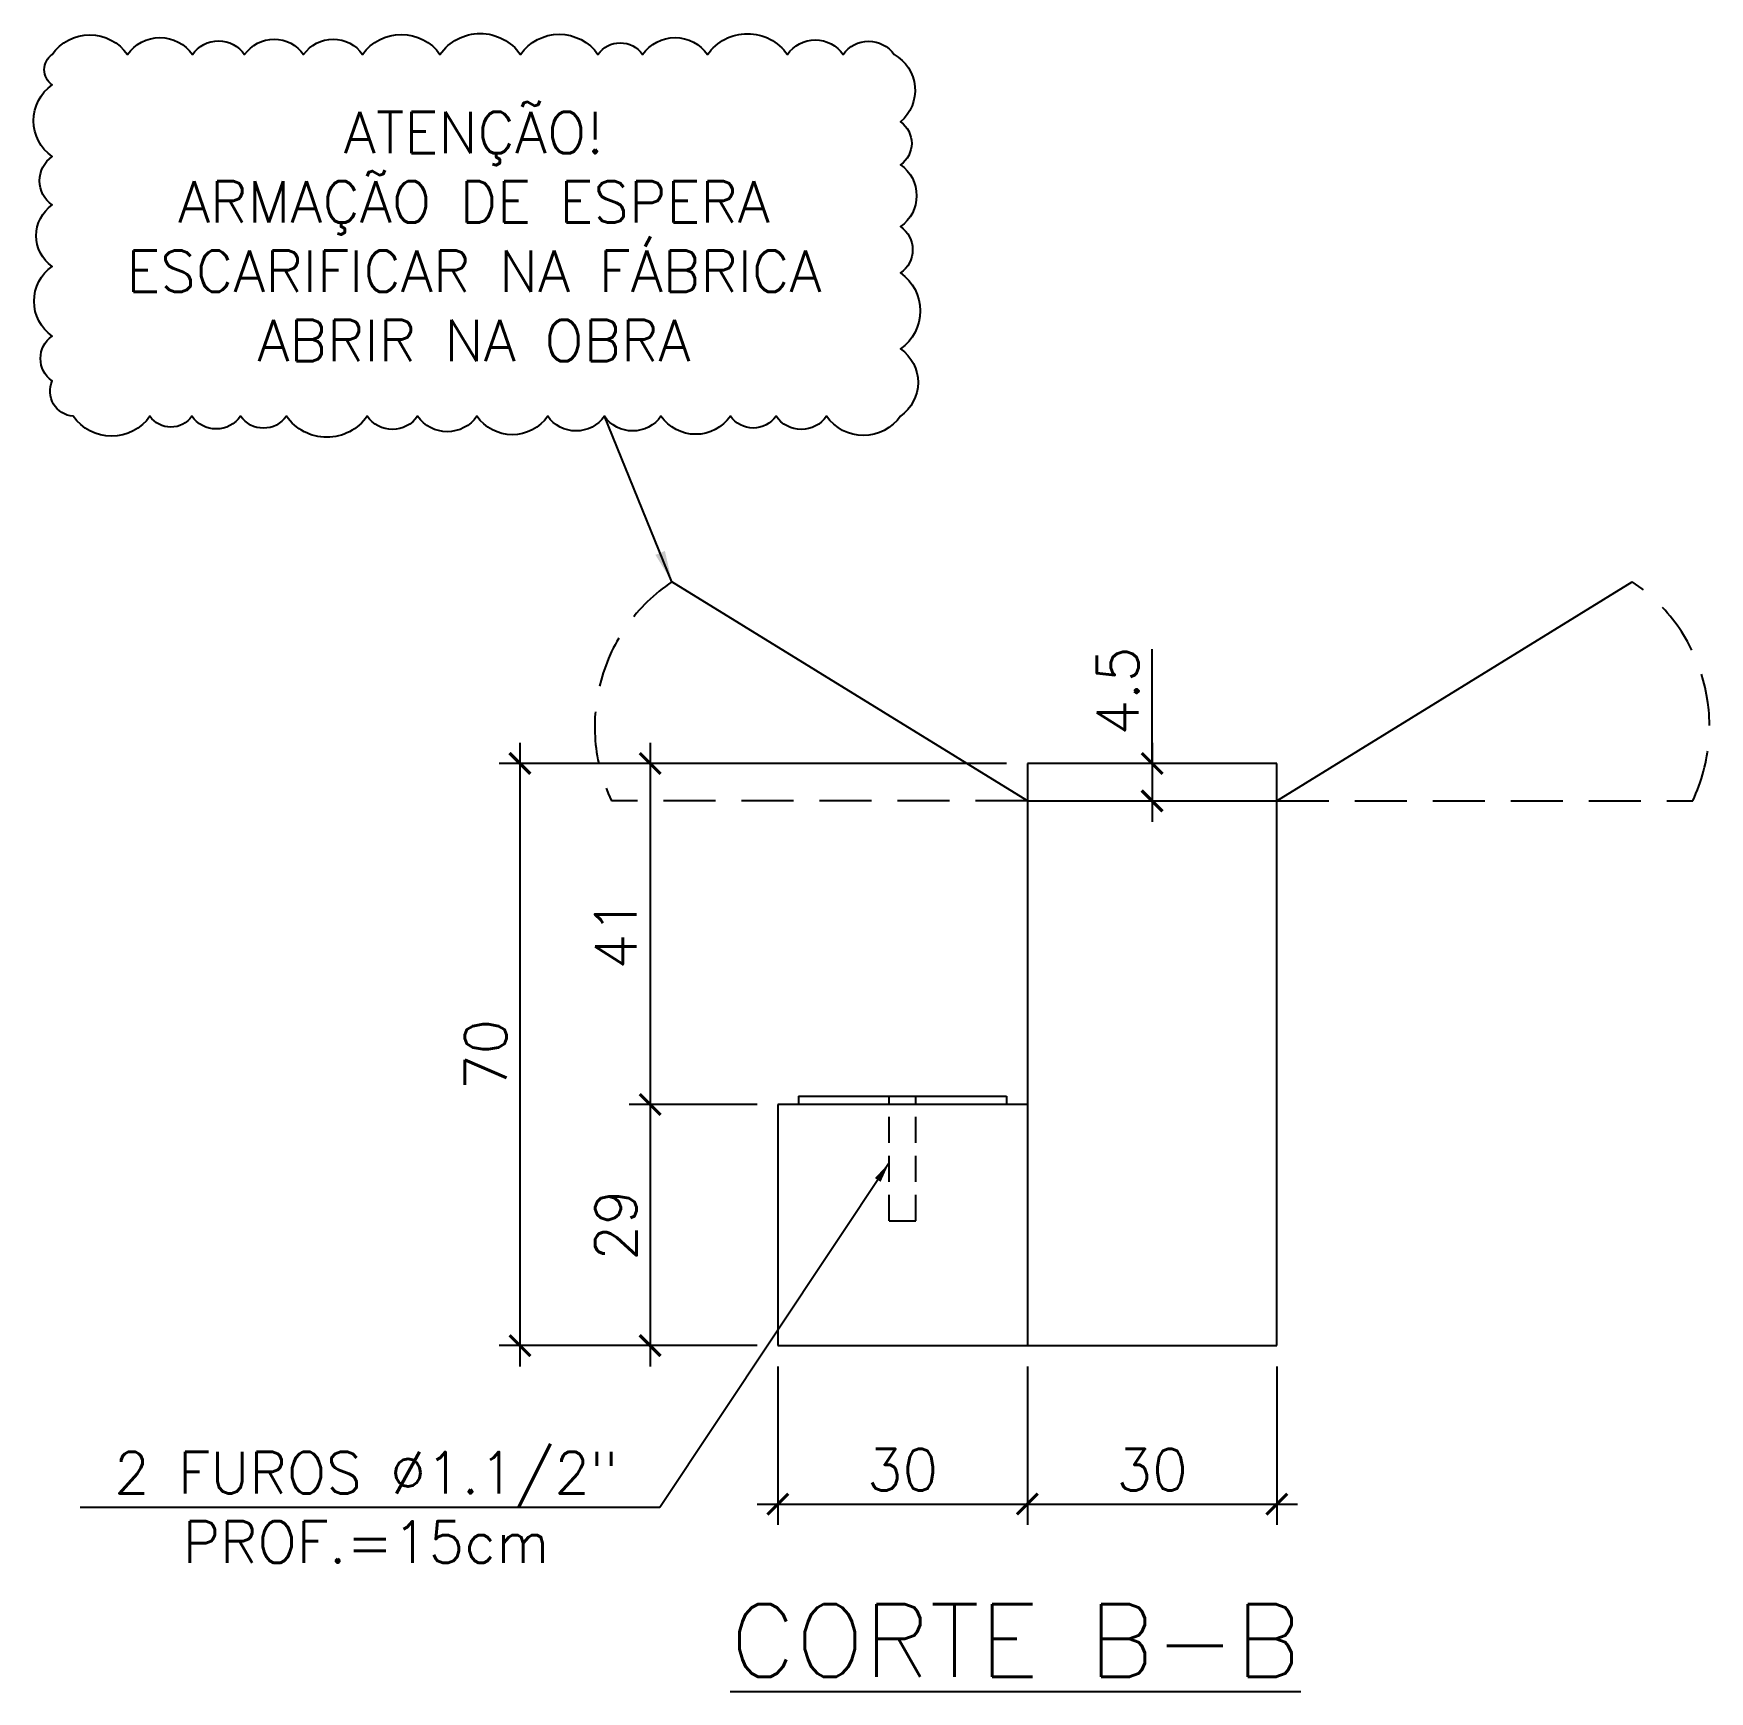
# Model space of a CAD drawing. Header units: centimetres. Extents: x 0 to 6700, y 10 to 1495.
# Drawn here: x 1235.4 to 1638.4, y 430.8 to 829.5 of the extents above; entities that cross this region are included whole.
import ezdxf

# ---------------------------------------------------------------- set-up
doc = ezdxf.new("R2010")
doc.units = ezdxf.units.CM
doc.header["$LTSCALE"] = 50
doc.header["$MEASUREMENT"] = 0
doc.header["$PDMODE"] = 67
doc.linetypes.add('HIDDEN', pattern=[0.375, 0.25, -0.125])
for name, color, linetype in [('COTAS-PRECON', 1, 'Continuous'), ('LINHA-01-PRECON', 1, 'Continuous'), ('LINHA-03-PRECON', 3, 'Continuous'), ('LINHA-04-PRECON', 4, 'Continuous'), ('LINHA-PRECON-TRACEJADA', 1, 'HIDDEN')]:
    doc.layers.add(name, color=color, linetype=linetype)
doc.styles.get("Standard").update_dxf_attribs({"font": 'romans.shx'})
doc.dimstyles.new('ESC50-25', dxfattribs={"dimscale": 50, "dimtxt": 0.2, "dimasz": 0.1, "dimexe": 0.1, "dimexo": 0.1, "dimgap": 0.065, "dimtad": 1, "dimdec": 1, "dimlfac": 0.5, "dimzin": 12, "dimdsep": 46, "dimtxsty": 'Standard', "dimblk": 'ARCHTICK', "dimcen": 0.09, "dimdle": 0.1, "dimclrd": 256, "dimclre": 256, "dimclrt": 2, "dimaunit": 1, "dimazin": 0, "dimtfac": 1, "dimtdec": 1, "dimtix": 1, "dimtmove": 1, "dimatfit": 3, "dimfxl": 1, "dimtolj": 1, "dimtzin": 0, "dimlwd": -1, "dimlwe": -1, "dimarcsym": 0})
doc.dimstyles.new('ESC50-50', dxfattribs={"dimscale": 50, "dimtxt": 0.2, "dimasz": 0.15, "dimexe": 0.15, "dimexo": 0.15, "dimgap": 0.08, "dimtad": 1, "dimdec": 1, "dimzin": 12, "dimdsep": 46, "dimtxsty": 'Standard', "dimblk": 'ARCHTICK', "dimcen": 0.09, "dimdle": 0.15, "dimclrd": 256, "dimclre": 256, "dimclrt": 2, "dimazin": 3, "dimtfac": 1, "dimtdec": 1, "dimtix": 1, "dimtmove": 2, "dimatfit": 2, "dimfxl": 0.15, "dimtolj": 1, "dimtzin": 0, "dimarcsym": 0})

# ---------------------------------------------------------------- blocks, each defined once
blk = doc.blocks.new('_ArchTick')
at = {"color": 0, "linetype": 'ByBlock', "const_width": 0.15}
blk.add_lwpolyline([(-0.5, -0.5), (0.5, 0.5)], dxfattribs=at)
blk = doc.blocks.new('*D62')
at = {"layer": 'COTAS-PRECON', "transparency": 16777216}
for p, q in [((1504.4, 659.01), (1504.4, 640.01)), ((1479.4, 645.01), (1509.4, 645.01))]:
    blk.add_line(p, q, dxfattribs=at)
at = {"layer": 'Defpoints', "color": 0, "transparency": 16777216}
for p in [(1504.4, 654.01), (1474.4, 645.01), (1504.4, 645.01)]:
    blk.add_point(p, dxfattribs=at)
at = {"layer": 'COTAS-PRECON', "transparency": 16777216, "xscale": 5, "yscale": 5, "zscale": 5}
for p, rotation in [((1504.4, 654.01), 90), ((1504.4, 645.01), 270)]:
    blk.add_blockref('_ArchTick', p, dxfattribs=dict(at, rotation=rotation))
at = {"layer": 'COTAS-PRECON', "color": 2, "transparency": 16777216, "insert": (1496.15, 671.41), "char_height": 10, "attachment_point": 5, "rotation": 90}
blk.add_mtext('\\A1;4.5', dxfattribs=at)
blk = doc.blocks.new('*D63')
at = {"layer": 'COTAS-PRECON', "transparency": 16777216}
for p, q in [((1383.69, 659.01), (1383.69, 567.01)), ((1469.4, 654.01), (1378.69, 654.01)), ((1409.4, 572.01), (1378.69, 572.01))]:
    blk.add_line(p, q, dxfattribs=at)
at = {"layer": 'Defpoints', "color": 0, "transparency": 16777216}
for p in [(1474.4, 654.01), (1383.69, 572.01), (1414.4, 572.01)]:
    blk.add_point(p, dxfattribs=at)
at = {"layer": 'COTAS-PRECON', "transparency": 16777216, "xscale": 5, "yscale": 5, "zscale": 5}
for p, rotation in [((1383.69, 654.01), 90), ((1383.69, 572.01), 270)]:
    blk.add_blockref('_ArchTick', p, dxfattribs=dict(at, rotation=rotation))
at = {"layer": 'COTAS-PRECON', "color": 2, "transparency": 16777216, "insert": (1375.44, 613.01), "char_height": 10, "attachment_point": 5, "rotation": 90}
blk.add_mtext('\\A1;41', dxfattribs=at)
blk = doc.blocks.new('*D64')
at = {"layer": 'COTAS-PRECON', "transparency": 16777216}
for p, q in [((1383.69, 577.01), (1383.69, 509.01)), ((1409.4, 572.01), (1378.69, 572.01)), ((1409.4, 514.01), (1378.69, 514.01))]:
    blk.add_line(p, q, dxfattribs=at)
at = {"layer": 'Defpoints', "color": 0, "transparency": 16777216}
for p in [(1414.4, 572.01), (1383.69, 514.01), (1414.4, 514.01)]:
    blk.add_point(p, dxfattribs=at)
at = {"layer": 'COTAS-PRECON', "transparency": 16777216, "xscale": 5, "yscale": 5, "zscale": 5}
for p, rotation in [((1383.69, 572.01), 90), ((1383.69, 514.01), 270)]:
    blk.add_blockref('_ArchTick', p, dxfattribs=dict(at, rotation=rotation))
at = {"layer": 'COTAS-PRECON', "color": 2, "transparency": 16777216, "insert": (1375.44, 543.01), "char_height": 10, "attachment_point": 5, "rotation": 90}
blk.add_mtext('\\A1;29', dxfattribs=at)
blk = doc.blocks.new('*D65')
at = {"layer": 'COTAS-PRECON', "transparency": 16777216}
for p, q in [((1352.39, 659.01), (1352.39, 509.01)), ((1469.4, 654.01), (1347.39, 654.01)), ((1409.4, 514.01), (1347.39, 514.01))]:
    blk.add_line(p, q, dxfattribs=at)
at = {"layer": 'Defpoints', "color": 0, "transparency": 16777216}
for p in [(1474.4, 654.01), (1352.39, 514.01), (1414.4, 514.01)]:
    blk.add_point(p, dxfattribs=at)
at = {"layer": 'COTAS-PRECON', "transparency": 16777216, "xscale": 5, "yscale": 5, "zscale": 5}
for p, rotation in [((1352.39, 654.01), 90), ((1352.39, 514.01), 270)]:
    blk.add_blockref('_ArchTick', p, dxfattribs=dict(at, rotation=rotation))
at = {"layer": 'COTAS-PRECON', "color": 2, "transparency": 16777216, "insert": (1344.14, 584.01), "char_height": 10, "attachment_point": 5, "rotation": 90}
blk.add_mtext('\\A1;70', dxfattribs=at)
blk = doc.blocks.new('*D66')
at = {"layer": 'COTAS-PRECON', "transparency": 16777216}
for p, q in [((1414.4, 509.01), (1414.4, 470.91)), ((1474.4, 509.01), (1474.4, 470.91)), ((1409.4, 475.91), (1479.4, 475.91))]:
    blk.add_line(p, q, dxfattribs=at)
at = {"layer": 'Defpoints', "color": 0, "transparency": 16777216}
for p in [(1414.4, 514.01), (1474.4, 514.01), (1474.4, 475.91)]:
    blk.add_point(p, dxfattribs=at)
at = {"layer": 'COTAS-PRECON', "transparency": 16777216, "xscale": 5, "yscale": 5, "zscale": 5, "rotation": 180}
blk.add_blockref('_ArchTick', (1414.4, 475.91), dxfattribs=at)
at = {"layer": 'COTAS-PRECON', "transparency": 16777216, "xscale": 5, "yscale": 5, "zscale": 5}
blk.add_blockref('_ArchTick', (1474.4, 475.91), dxfattribs=at)
at = {"layer": 'COTAS-PRECON', "color": 2, "transparency": 16777216, "insert": (1444.4, 484.16), "char_height": 10, "attachment_point": 5}
blk.add_mtext('\\A1;30', dxfattribs=at)
blk = doc.blocks.new('*D67')
at = {"layer": 'COTAS-PRECON', "transparency": 16777216}
for p, q in [((1474.4, 509.01), (1474.4, 470.91)), ((1534.4, 509.01), (1534.4, 470.91)), ((1469.4, 475.91), (1539.4, 475.91))]:
    blk.add_line(p, q, dxfattribs=at)
at = {"layer": 'Defpoints', "color": 0, "transparency": 16777216}
for p in [(1474.4, 514.01), (1534.4, 514.01), (1534.4, 475.91)]:
    blk.add_point(p, dxfattribs=at)
at = {"layer": 'COTAS-PRECON', "transparency": 16777216, "xscale": 5, "yscale": 5, "zscale": 5, "rotation": 180}
blk.add_blockref('_ArchTick', (1474.4, 475.91), dxfattribs=at)
at = {"layer": 'COTAS-PRECON', "transparency": 16777216, "xscale": 5, "yscale": 5, "zscale": 5}
blk.add_blockref('_ArchTick', (1534.4, 475.91), dxfattribs=at)
at = {"layer": 'COTAS-PRECON', "color": 2, "transparency": 16777216, "insert": (1504.4, 484.16), "char_height": 10, "attachment_point": 5}
blk.add_mtext('\\A1;30', dxfattribs=at)

msp = doc.modelspace()

# ---------------------------------------------------------------- linework, layer by layer
at = {"layer": 'COTAS-PRECON'}
msp.add_line((1504.404, 654.01), (1504.404, 681.51), dxfattribs=at)
msp.add_lwpolyline([(1239.904, 824.51, -0.5205671), (1257.993, 824.51, -0.5205671), (1273.643, 824.51, -0.5205671), (1286.182, 824.51, -0.5205671), (1300.372, 824.51, -0.5205671), (1314.564, 824.51, -0.5205671), (1333.158, 824.51, -0.5205671), (1352.508, 824.51, -0.5205671), (1371.149, 824.51, -0.5205671), (1381.882, 824.51, -0.5205671), (1397.519, 824.51, -0.5205671), (1416.697, 824.51, -0.5205671), (1430.114, 824.51, -0.5205671), (1442.353, 824.51, -0.5205671), (1443.904, 808.283, -0.5205671), (1443.904, 797.982, -0.5205671), (1443.904, 783.124, -0.5205671), (1443.904, 771.964, -0.5205671), (1443.904, 753.709, -0.5205671), (1443.877, 737.51, -0.5205671), (1426.115, 737.51, -0.5205671), (1413.966, 737.51, -0.5205671), (1402.999, 737.51, -0.5205671), (1386.305, 737.51, -0.5205671), (1372.69, 737.51, -0.5205671), (1359.063, 737.51, -0.5205671), (1342.038, 737.51, -0.5205671), (1327.785, 737.51, -0.5205671), (1315.668, 737.51, -0.5205671), (1296.226, 737.51, -0.5205671), (1285.205, 737.51, -0.5205671), (1273.492, 737.51, -0.5205671), (1263.41, 737.51, -0.5205671), (1244.969, 737.51, -0.5205671), (1239.904, 746.009, -0.5205671), (1239.904, 756.796, -0.5205671), (1239.904, 773.544, -0.5205671), (1239.904, 788.312, -0.5205671), (1239.904, 799.961, -0.5205671), (1239.904, 817.202, -0.5205671)], format="xyb", close=True, dxfattribs=at)
at = {"layer": 'LINHA-03-PRECON'}
for p, q in [((1534.404, 654.01), (1474.404, 654.01)), ((1474.404, 654.01), (1474.404, 514.01)), ((1534.404, 514.01), (1534.404, 654.01)), ((1419.404, 574.01), (1419.404, 572.01)), ((1419.404, 574.01), (1469.404, 574.01)), ((1469.404, 574.01), (1469.404, 572.01)), ((1414.404, 572.01), (1414.404, 514.01)), ((1474.404, 572.01), (1414.404, 572.01)), ((1414.404, 514.01), (1474.404, 514.01)), ((1474.404, 514.01), (1534.404, 514.01))]:
    msp.add_line(p, q, dxfattribs=at)
at = {"layer": 'LINHA-04-PRECON'}
for p, q in [((1474.404, 645.01), (1388.939, 697.698)), ((1534.404, 645.01), (1619.869, 697.698)), ((1474.404, 645.01), (1534.404, 645.01))]:
    msp.add_line(p, q, dxfattribs=at)
at = {"layer": 'LINHA-PRECON-TRACEJADA'}
for p, q in [((1474.404, 645.01), (1374.404, 645.01)), ((1534.404, 645.01), (1634.404, 645.01))]:
    msp.add_line(p, q, dxfattribs=at)
at = {"layer": 'LINHA-PRECON-TRACEJADA', "ltscale": 0.5}
for p, q in [((1441.204, 572.01), (1441.204, 574.01)), ((1447.604, 572.01), (1447.604, 574.01)), ((1441.204, 544.01), (1441.204, 572.01)), ((1447.604, 544.01), (1447.604, 572.01)), ((1441.204, 544.01), (1444.404, 544.01)), ((1444.404, 544.01), (1447.604, 544.01))]:
    msp.add_line(p, q, dxfattribs=at)
at = {"layer": 'LINHA-PRECON-TRACEJADA'}
for centre, start, end in [((1412.219, 662.927), 123.80384, 205.35156), ((1596.588, 662.927), 334.64844, 56.19616)]:
    msp.add_arc(centre, 41.845, start, end, dxfattribs=at)

# ---------------------------------------------------------------- texts
at = {"layer": 'LINHA-01-PRECON', "color": 2, "attachment_point": 5}
for s, insert, char_height in [('\\A1;{\\C4;ATENÇÃO!}\\PARMAÇÃO DE ESPERA\\PESCARIFICAR NA FÁBRICA\\PABRIR NA OBRA', (1341.323, 780.73), 10), ('\\A1;2 FUROS %%C1.1/2"\\PPROF.=15cm', (1315.413, 475.122), 10), ('\\A1;{\\L\\C4;CORTE B-B}', (1471.532, 443.096), 17.5)]:
    msp.add_mtext(s, dxfattribs=dict(at, insert=insert, char_height=char_height))

# ---------------------------------------------------------------- dimensions: what is measured, and where the dimension line sits
at = {"layer": 'COTAS-PRECON'}
dim = msp.add_linear_dim(base=(1504.404, 645.01), p1=(1504.404, 654.01), p2=(1474.404, 645.01), angle=90, dimstyle='ESC50-25', override={"dimtmove": 2}, dxfattribs=at)
dim.commit()
dim.dimension.update_dxf_attribs({"geometry": '*D62', "text_midpoint": (1496.154, 671.411), "dimtype": 160})
for base, p1, p2, picture, middle in [((1352.386, 514.01), (1474.404, 654.01), (1414.404, 514.01), '*D65', (1344.136, 584.01)), ((1383.688, 572.01), (1474.404, 654.01), (1414.404, 572.01), '*D63', (1375.438, 613.01)), ((1383.688, 514.01), (1414.404, 572.01), (1414.404, 514.01), '*D64', (1375.438, 543.01))]:
    dim = msp.add_linear_dim(base=base, p1=p1, p2=p2, angle=90, dimstyle='ESC50-25', override={"dimtmove": 2}, dxfattribs=at)
    dim.commit()
    dim.dimension.update_dxf_attribs({"geometry": picture, "text_midpoint": middle})
for base, p1, p2, picture, middle in [((1474.404, 475.91), (1414.404, 514.01), (1474.404, 514.01), '*D66', (1444.404, 484.16)), ((1534.404, 475.91), (1474.404, 514.01), (1534.404, 514.01), '*D67', (1504.404, 484.16))]:
    dim = msp.add_linear_dim(base=base, p1=p1, p2=p2, dimstyle='ESC50-25', override={"dimtmove": 2}, dxfattribs=at)
    dim.commit()
    dim.dimension.update_dxf_attribs({"geometry": picture, "text_midpoint": middle})

# ---------------------------------------------------------------- leaders
at = {"layer": 'LINHA-01-PRECON'}
msp.add_leader([(1388.939, 697.698), (1372.69, 737.51)], dimstyle='ESC50-50', override={"dimgap": 0.08, "dimtad": 0}, dxfattribs=at)
msp.add_leader([(1441.204, 558.01), (1386.046, 475.122), (1246.67, 475.122)], dimstyle='ESC50-25', dxfattribs=at)

doc.saveas('drawing.dxf')
